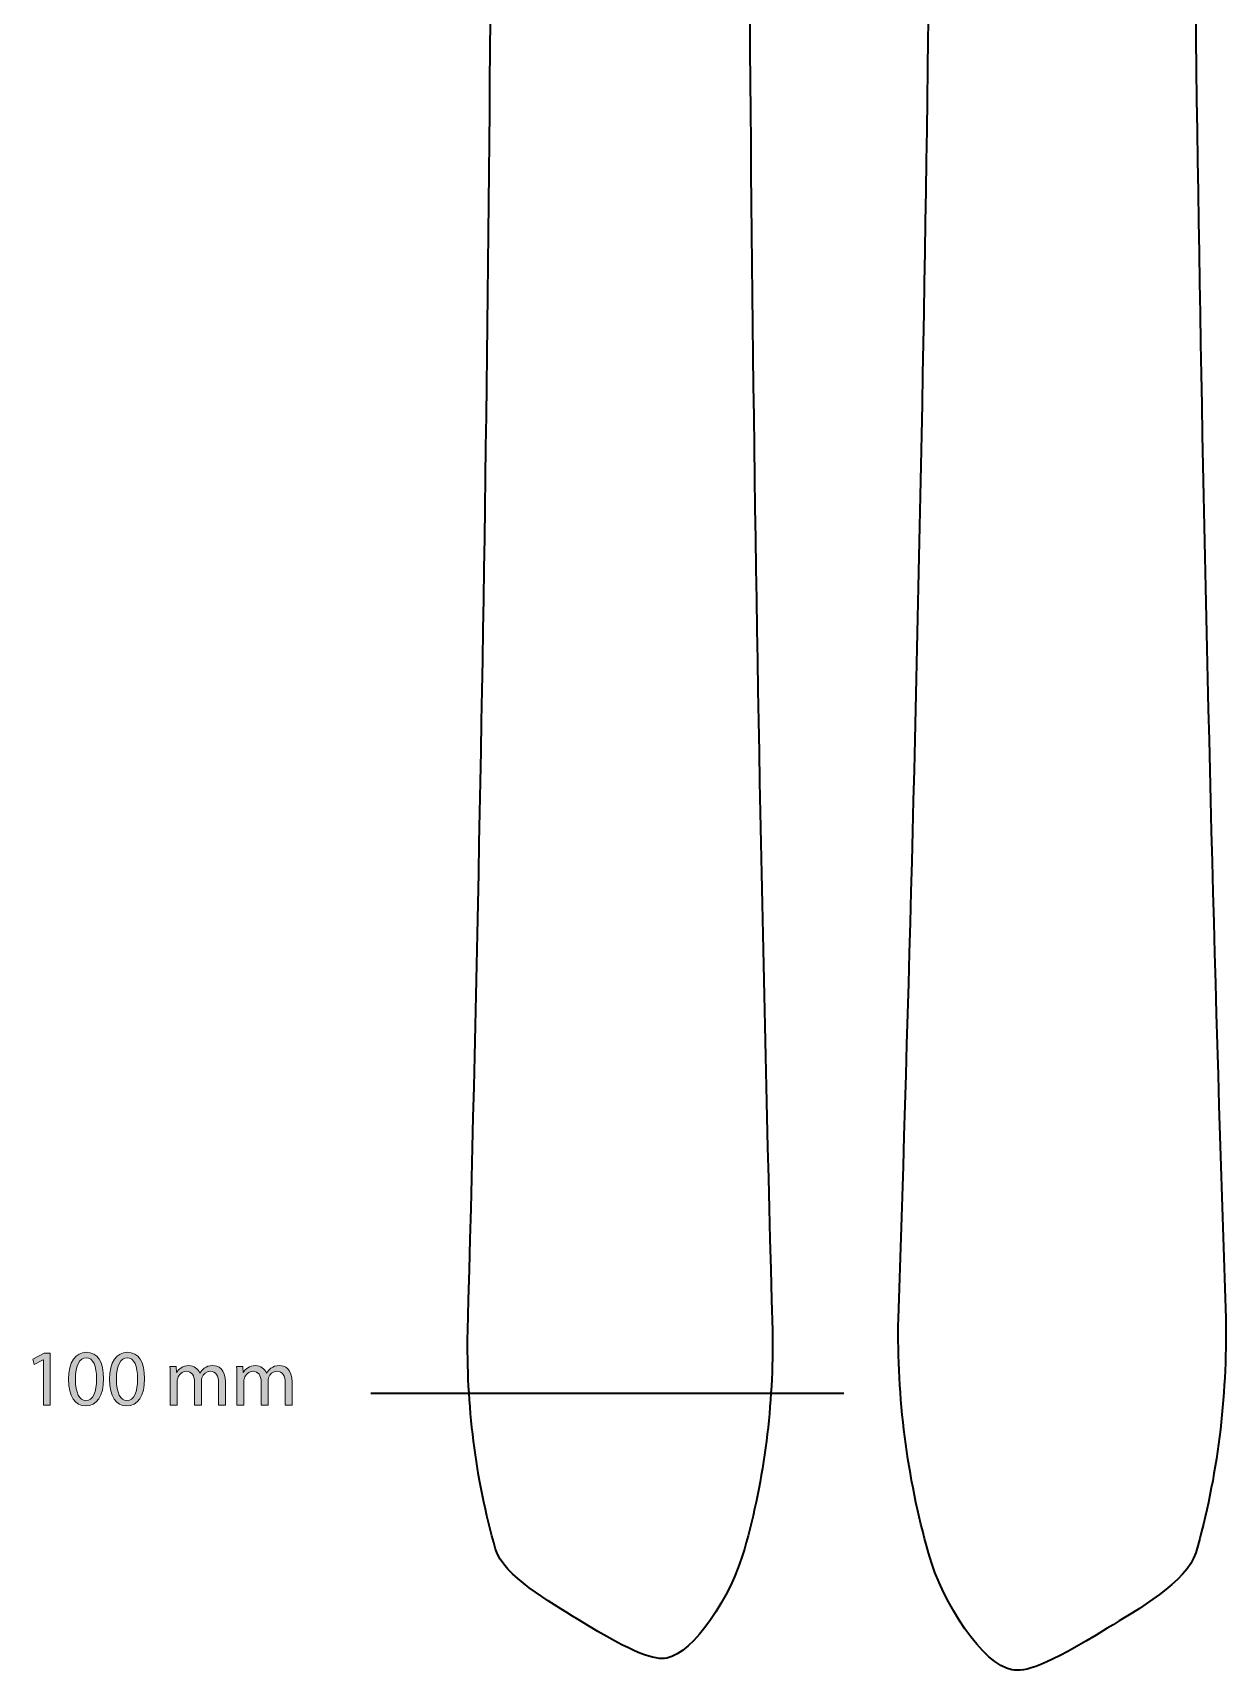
# Model space of a CAD drawing. Header units: inches. Extents: x 58 to 1182, y -1025 to 823.
# Drawn here: x 58 to 438, y -822 to -301 of the extents above; entities that cross this region are included whole.
import ezdxf

# ---------------------------------------------------------------- set-up
doc = ezdxf.new("R2010")
doc.units = ezdxf.units.IN
doc.header["$MEASUREMENT"] = 0
doc.layers.add('Calque 1', color=7, linetype='Continuous')

# ---------------------------------------------------------------- blocks, each defined once
blk = doc.blocks.new('block 9')
at = {"layer": 'Calque 1', "true_color": 0x1c1c1b}
h = blk.add_hatch(color=250, dxfattribs=at)
h.dxf.hatch_style = 2
h.paths.add_polyline_path([(61.57, -722.31), (61.52, -722.31), (58.65, -723.86), (58.21, -722.16), (61.82, -720.23), (63.73, -720.23), (63.73, -736.74), (61.57, -736.74)])
h = blk.add_hatch(color=250, dxfattribs=at)
h.dxf.hatch_style = 2
edge = h.paths.add_edge_path()
edge.add_spline(control_points=[(80.72, -728.31), (80.72, -733.92), (78.64, -737.02), (74.98, -737.02), (71.75, -737.02), (69.57, -734), (69.52, -728.54), (69.52, -723), (71.9, -719.95), (75.26, -719.95), (78.74, -719.95), (80.72, -723.05), (80.72, -728.31)], knot_values=[0, 0, 0, 0, 1, 1, 1, 2, 2, 2, 3, 3, 3, 4, 4, 4, 4], degree=3, periodic=1)
edge = h.paths.add_edge_path()
edge.add_spline(control_points=[(71.75, -728.56), (71.75, -732.86), (73.07, -735.3), (75.1, -735.3), (77.39, -735.3), (78.48, -732.63), (78.48, -728.41), (78.48, -724.35), (77.44, -721.68), (75.13, -721.68), (73.17, -721.68), (71.75, -724.07), (71.75, -728.56)], knot_values=[0, 0, 0, 0, 1, 1, 1, 2, 2, 2, 3, 3, 3, 4, 4, 4, 4], degree=3, periodic=1)
h = blk.add_hatch(color=250, dxfattribs=at)
h.dxf.hatch_style = 2
edge = h.paths.add_edge_path()
edge.add_spline(control_points=[(93.75, -728.31), (93.75, -733.92), (91.67, -737.02), (88.01, -737.02), (84.78, -737.02), (82.6, -734), (82.55, -728.54), (82.55, -723), (84.93, -719.95), (88.29, -719.95), (91.77, -719.95), (93.75, -723.05), (93.75, -728.31)], knot_values=[0, 0, 0, 0, 1, 1, 1, 2, 2, 2, 3, 3, 3, 4, 4, 4, 4], degree=3, periodic=1)
edge = h.paths.add_edge_path()
edge.add_spline(control_points=[(84.78, -728.56), (84.78, -732.86), (86.1, -735.3), (88.13, -735.3), (90.42, -735.3), (91.51, -732.63), (91.51, -728.41), (91.51, -724.35), (90.47, -721.68), (88.16, -721.68), (86.2, -721.68), (84.78, -724.07), (84.78, -728.56)], knot_values=[0, 0, 0, 0, 1, 1, 1, 2, 2, 2, 3, 3, 3, 4, 4, 4, 4], degree=3, periodic=1)
h = blk.add_hatch(color=250, dxfattribs=at)
h.dxf.hatch_style = 2
edge = h.paths.add_edge_path()
edge.add_spline(control_points=[(101.9, -727.78), (101.9, -726.51), (101.87, -725.46), (101.8, -724.45), (101.8, -724.45), (103.75, -724.45), (103.75, -724.45), (103.75, -724.45), (103.86, -726.43), (103.86, -726.43), (103.86, -726.43), (103.93, -726.43), (103.93, -726.43), (104.62, -725.26), (105.76, -724.17), (107.79, -724.17), (109.47, -724.17), (110.74, -725.19), (111.27, -726.63), (111.27, -726.63), (111.32, -726.63), (111.32, -726.63), (111.71, -725.95), (112.19, -725.41), (112.7, -725.03), (113.43, -724.47), (114.25, -724.17), (115.41, -724.17), (117.04, -724.17), (119.45, -725.24), (119.45, -729.5), (119.45, -729.5), (119.45, -736.74), (119.45, -736.74), (119.45, -736.74), (117.27, -736.74), (117.27, -736.74), (117.27, -736.74), (117.27, -729.78), (117.27, -729.78), (117.27, -727.42), (116.4, -726), (114.6, -726), (113.33, -726), (112.34, -726.94), (111.96, -728.03), (111.86, -728.34), (111.78, -728.74), (111.78, -729.15), (111.78, -729.15), (111.78, -736.74), (111.78, -736.74), (111.78, -736.74), (109.6, -736.74), (109.6, -736.74), (109.6, -736.74), (109.6, -729.38), (109.6, -729.38), (109.6, -727.42), (108.73, -726), (107.03, -726), (105.63, -726), (104.62, -727.12), (104.26, -728.23), (104.14, -728.56), (104.08, -728.94), (104.08, -729.33), (104.08, -729.33), (104.08, -736.74), (104.08, -736.74), (104.08, -736.74), (101.9, -736.74), (101.9, -736.74), (101.9, -736.74), (101.9, -727.78), (101.9, -727.78)], knot_values=[0, 0, 0, 0, 1, 1, 1, 2, 2, 2, 3, 3, 3, 4, 4, 4, 5, 5, 5, 6, 6, 6, 7, 7, 7, 8, 8, 8, 9, 9, 9, 10, 10, 10, 11, 11, 11, 12, 12, 12, 13, 13, 13, 14, 14, 14, 15, 15, 15, 16, 16, 16, 17, 17, 17, 18, 18, 18, 19, 19, 19, 20, 20, 20, 21, 21, 21, 22, 22, 22, 23, 23, 23, 24, 24, 24, 25, 25, 25, 25], degree=3, periodic=1)
h = blk.add_hatch(color=250, dxfattribs=at)
h.dxf.hatch_style = 2
edge = h.paths.add_edge_path()
edge.add_spline(control_points=[(123.08, -727.78), (123.08, -726.51), (123.06, -725.46), (122.98, -724.45), (122.98, -724.45), (124.94, -724.45), (124.94, -724.45), (124.94, -724.45), (125.04, -726.43), (125.04, -726.43), (125.04, -726.43), (125.12, -726.43), (125.12, -726.43), (125.8, -725.26), (126.94, -724.17), (128.98, -724.17), (130.65, -724.17), (131.92, -725.19), (132.46, -726.63), (132.46, -726.63), (132.51, -726.63), (132.51, -726.63), (132.89, -725.95), (133.37, -725.41), (133.88, -725.03), (134.62, -724.47), (135.43, -724.17), (136.6, -724.17), (138.22, -724.17), (140.64, -725.24), (140.64, -729.5), (140.64, -729.5), (140.64, -736.74), (140.64, -736.74), (140.64, -736.74), (138.45, -736.74), (138.45, -736.74), (138.45, -736.74), (138.45, -729.78), (138.45, -729.78), (138.45, -727.42), (137.59, -726), (135.78, -726), (134.51, -726), (133.52, -726.94), (133.14, -728.03), (133.04, -728.34), (132.97, -728.74), (132.97, -729.15), (132.97, -729.15), (132.97, -736.74), (132.97, -736.74), (132.97, -736.74), (130.78, -736.74), (130.78, -736.74), (130.78, -736.74), (130.78, -729.38), (130.78, -729.38), (130.78, -727.42), (129.92, -726), (128.22, -726), (126.82, -726), (125.8, -727.12), (125.45, -728.23), (125.32, -728.56), (125.27, -728.94), (125.27, -729.33), (125.27, -729.33), (125.27, -736.74), (125.27, -736.74), (125.27, -736.74), (123.08, -736.74), (123.08, -736.74), (123.08, -736.74), (123.08, -727.78), (123.08, -727.78)], knot_values=[0, 0, 0, 0, 1, 1, 1, 2, 2, 2, 3, 3, 3, 4, 4, 4, 5, 5, 5, 6, 6, 6, 7, 7, 7, 8, 8, 8, 9, 9, 9, 10, 10, 10, 11, 11, 11, 12, 12, 12, 13, 13, 13, 14, 14, 14, 15, 15, 15, 16, 16, 16, 17, 17, 17, 18, 18, 18, 19, 19, 19, 20, 20, 20, 21, 21, 21, 22, 22, 22, 23, 23, 23, 24, 24, 24, 25, 25, 25, 25], degree=3, periodic=1)
at = {"layer": 'Calque 1', "lineweight": 0}
blk.add_lwpolyline([(61.57, -722.31), (61.52, -722.31), (58.65, -723.86), (58.21, -722.16), (61.82, -720.23), (63.73, -720.23), (63.73, -736.74), (61.57, -736.74), (61.57, -722.31)], dxfattribs=at)
for points, knots in [([(80.72, -728.31), (80.72, -733.92), (78.64, -737.02), (74.98, -737.02), (71.75, -737.02), (69.57, -734), (69.52, -728.54), (69.52, -723), (71.9, -719.95), (75.26, -719.95), (78.74, -719.95), (80.72, -723.05), (80.72, -728.31)], [0, 0, 0, 0, 1, 1, 1, 2, 2, 2, 3, 3, 3, 4, 4, 4, 4]), ([(71.75, -728.56), (71.75, -732.86), (73.07, -735.3), (75.1, -735.3), (77.39, -735.3), (78.48, -732.63), (78.48, -728.41), (78.48, -724.35), (77.44, -721.68), (75.13, -721.68), (73.17, -721.68), (71.75, -724.07), (71.75, -728.56)], [0, 0, 0, 0, 1, 1, 1, 2, 2, 2, 3, 3, 3, 4, 4, 4, 4]), ([(93.75, -728.31), (93.75, -733.92), (91.67, -737.02), (88.01, -737.02), (84.78, -737.02), (82.6, -734), (82.55, -728.54), (82.55, -723), (84.93, -719.95), (88.29, -719.95), (91.77, -719.95), (93.75, -723.05), (93.75, -728.31)], [0, 0, 0, 0, 1, 1, 1, 2, 2, 2, 3, 3, 3, 4, 4, 4, 4]), ([(84.78, -728.56), (84.78, -732.86), (86.1, -735.3), (88.13, -735.3), (90.42, -735.3), (91.51, -732.63), (91.51, -728.41), (91.51, -724.35), (90.47, -721.68), (88.16, -721.68), (86.2, -721.68), (84.78, -724.07), (84.78, -728.56)], [0, 0, 0, 0, 1, 1, 1, 2, 2, 2, 3, 3, 3, 4, 4, 4, 4]), ([(101.9, -727.78), (101.9, -726.51), (101.87, -725.46), (101.8, -724.45), (101.8, -724.45), (103.75, -724.45), (103.75, -724.45), (103.75, -724.45), (103.86, -726.43), (103.86, -726.43), (103.86, -726.43), (103.93, -726.43), (103.93, -726.43), (104.62, -725.26), (105.76, -724.17), (107.79, -724.17), (109.47, -724.17), (110.74, -725.19), (111.27, -726.63), (111.27, -726.63), (111.32, -726.63), (111.32, -726.63), (111.71, -725.95), (112.19, -725.41), (112.7, -725.03), (113.43, -724.47), (114.25, -724.17), (115.41, -724.17), (117.04, -724.17), (119.45, -725.24), (119.45, -729.5), (119.45, -729.5), (119.45, -736.74), (119.45, -736.74), (119.45, -736.74), (117.27, -736.74), (117.27, -736.74), (117.27, -736.74), (117.27, -729.78), (117.27, -729.78), (117.27, -727.42), (116.4, -726), (114.6, -726), (113.33, -726), (112.34, -726.94), (111.96, -728.03), (111.86, -728.34), (111.78, -728.74), (111.78, -729.15), (111.78, -729.15), (111.78, -736.74), (111.78, -736.74), (111.78, -736.74), (109.6, -736.74), (109.6, -736.74), (109.6, -736.74), (109.6, -729.38), (109.6, -729.38), (109.6, -727.42), (108.73, -726), (107.03, -726), (105.63, -726), (104.62, -727.12), (104.26, -728.23), (104.14, -728.56), (104.08, -728.94), (104.08, -729.33), (104.08, -729.33), (104.08, -736.74), (104.08, -736.74), (104.08, -736.74), (101.9, -736.74), (101.9, -736.74), (101.9, -736.74), (101.9, -727.78), (101.9, -727.78)], [0, 0, 0, 0, 1, 1, 1, 2, 2, 2, 3, 3, 3, 4, 4, 4, 5, 5, 5, 6, 6, 6, 7, 7, 7, 8, 8, 8, 9, 9, 9, 10, 10, 10, 11, 11, 11, 12, 12, 12, 13, 13, 13, 14, 14, 14, 15, 15, 15, 16, 16, 16, 17, 17, 17, 18, 18, 18, 19, 19, 19, 20, 20, 20, 21, 21, 21, 22, 22, 22, 23, 23, 23, 24, 24, 24, 25, 25, 25, 25]), ([(123.08, -727.78), (123.08, -726.51), (123.06, -725.46), (122.98, -724.45), (122.98, -724.45), (124.94, -724.45), (124.94, -724.45), (124.94, -724.45), (125.04, -726.43), (125.04, -726.43), (125.04, -726.43), (125.12, -726.43), (125.12, -726.43), (125.8, -725.26), (126.94, -724.17), (128.98, -724.17), (130.65, -724.17), (131.92, -725.19), (132.46, -726.63), (132.46, -726.63), (132.51, -726.63), (132.51, -726.63), (132.89, -725.95), (133.37, -725.41), (133.88, -725.03), (134.62, -724.47), (135.43, -724.17), (136.6, -724.17), (138.22, -724.17), (140.64, -725.24), (140.64, -729.5), (140.64, -729.5), (140.64, -736.74), (140.64, -736.74), (140.64, -736.74), (138.45, -736.74), (138.45, -736.74), (138.45, -736.74), (138.45, -729.78), (138.45, -729.78), (138.45, -727.42), (137.59, -726), (135.78, -726), (134.51, -726), (133.52, -726.94), (133.14, -728.03), (133.04, -728.34), (132.97, -728.74), (132.97, -729.15), (132.97, -729.15), (132.97, -736.74), (132.97, -736.74), (132.97, -736.74), (130.78, -736.74), (130.78, -736.74), (130.78, -736.74), (130.78, -729.38), (130.78, -729.38), (130.78, -727.42), (129.92, -726), (128.22, -726), (126.82, -726), (125.8, -727.12), (125.45, -728.23), (125.32, -728.56), (125.27, -728.94), (125.27, -729.33), (125.27, -729.33), (125.27, -736.74), (125.27, -736.74), (125.27, -736.74), (123.08, -736.74), (123.08, -736.74), (123.08, -736.74), (123.08, -727.78), (123.08, -727.78)], [0, 0, 0, 0, 1, 1, 1, 2, 2, 2, 3, 3, 3, 4, 4, 4, 5, 5, 5, 6, 6, 6, 7, 7, 7, 8, 8, 8, 9, 9, 9, 10, 10, 10, 11, 11, 11, 12, 12, 12, 13, 13, 13, 14, 14, 14, 15, 15, 15, 16, 16, 16, 17, 17, 17, 18, 18, 18, 19, 19, 19, 20, 20, 20, 21, 21, 21, 22, 22, 22, 23, 23, 23, 24, 24, 24, 25, 25, 25, 25])]:
    blk.add_open_spline(points, degree=3, knots=knots, dxfattribs=at)

msp = doc.modelspace()

# ---------------------------------------------------------------- linework, layer by layer
at = {"layer": 'Calque 1', "color": 250, "lineweight": 35, "true_color": 0x1c1c1b}
msp.add_lwpolyline([(165.69, -732.96), (315.94, -732.96)], dxfattribs=at)
for points in [[(287.33, 601.3), (282.72, 617.81), (269.81, 636.86), (260.8, 638.51), (256.76, 639.26), (250.26, 637.54), (230.51, 625.31), (220.96, 619.39), (205.02, 610.47), (202.37, 601.3), (195.4, 577.13), (192.36, 552), (192.85, 526.85), (192.85, 526.85), (192.85, 526.85), (192.85, 526.85), (206.62, 113.7), (207.82, -299.78), (196.45, -713.02), (196.45, -713.02), (196.45, -713.21), (196.45, -713.21), (196, -736.62), (198.82, -760.02), (205.31, -782.53), (207.78, -791.07), (222.61, -799.36), (231.5, -804.87), (249.89, -816.26), (255.93, -817.86), (259.7, -817.16), (268.08, -815.62), (280.1, -797.89), (284.38, -782.53), (290.72, -759.98), (293.7, -736.62), (293.25, -713.21), (293.25, -713.21), (293.25, -713.02), (293.25, -713.02), (281.88, -299.79), (283.08, 113.68), (296.85, 526.82), (297.34, 551.98), (294.13, 577.07), (287.33, 601.3)], [(342.84, -783.7), (347.45, -800.21), (360.36, -819.25), (369.37, -820.91), (373.41, -821.65), (379.9, -819.94), (399.66, -807.7), (409.21, -801.78), (425.15, -792.87), (427.79, -783.7), (434.77, -759.53), (437.8, -734.4), (437.32, -709.25), (437.32, -709.25), (437.32, -709.25), (437.32, -709.25), (423.55, -296.09), (422.35, 117.39), (433.71, 530.62), (433.71, 530.62), (433.71, 530.81), (433.71, 530.81), (434.17, 554.23), (431.35, 577.63), (424.85, 600.13), (422.39, 608.67), (407.55, 616.97), (398.67, 622.48), (380.28, 633.87), (374.24, 635.46), (370.47, 634.77), (362.09, 633.23), (350.07, 615.5), (345.78, 600.13), (339.45, 577.58), (336.46, 554.23), (336.92, 530.81), (336.92, 530.81), (336.92, 530.62), (336.92, 530.62), (348.29, 117.4), (347.09, -296.07), (333.32, -709.22), (332.83, -734.38), (336.04, -759.47), (342.84, -783.7)]]:
    msp.add_open_spline(points, degree=3, knots=[0, 0, 0, 0, 1, 1, 1, 2, 2, 2, 3, 3, 3, 4, 4, 4, 5, 5, 5, 6, 6, 6, 7, 7, 7, 8, 8, 8, 9, 9, 9, 10, 10, 10, 11, 11, 11, 12, 12, 12, 13, 13, 13, 14, 14, 14, 15, 15, 15, 15], dxfattribs=at)

# ---------------------------------------------------------------- block references
at = {"layer": 'Calque 1'}
msp.add_blockref('block 9', (0, 0), dxfattribs=at)

doc.saveas('drawing.dxf')
